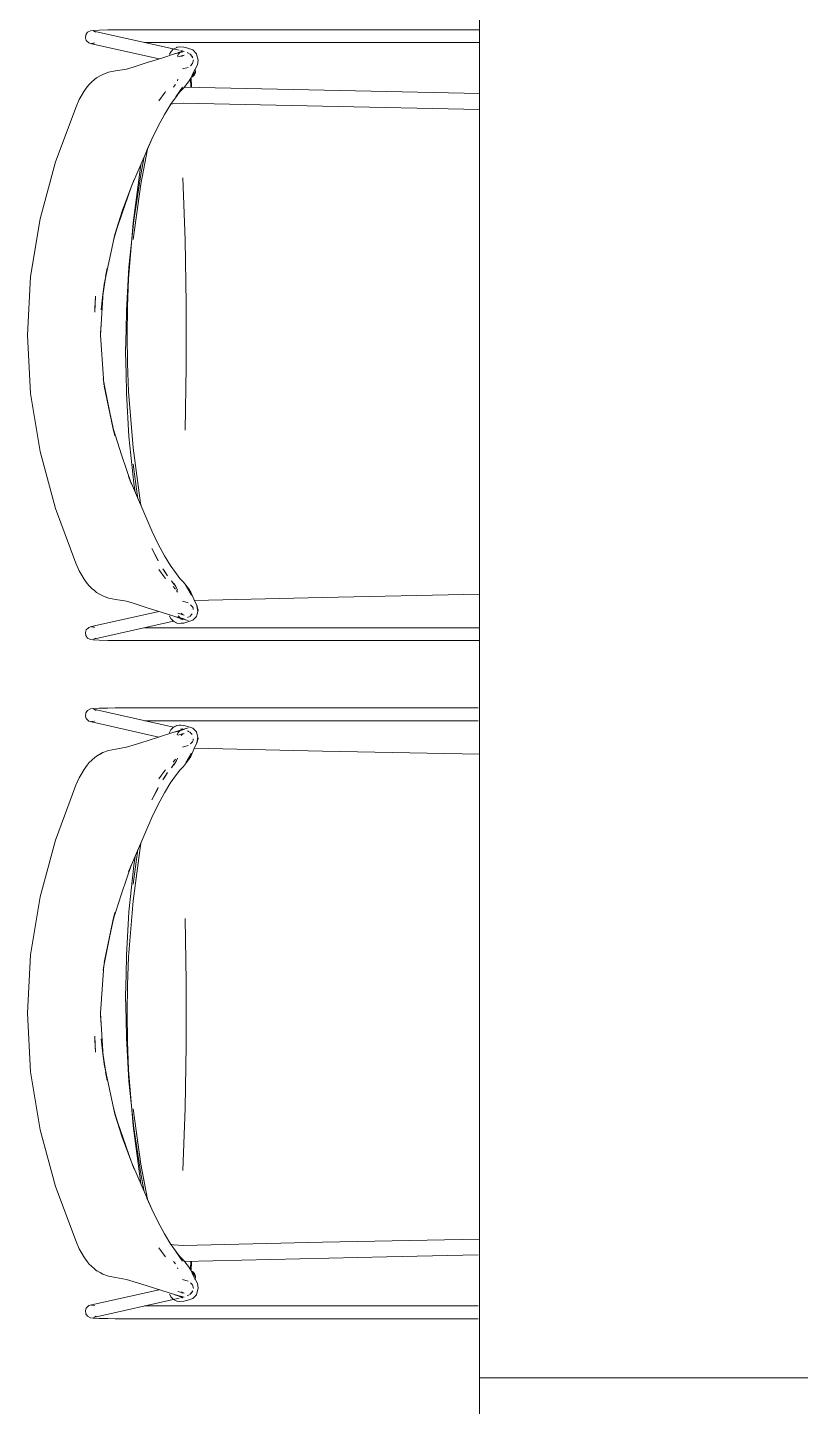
# Model space of a CAD drawing. Header units: millimetres. Extents: x 79795 to 317870, y -36033 to 97293.
# Drawn here: x 194639 to 195298, y 31683 to 32859 of the extents above; entities that cross this region are included whole.
import ezdxf

# ---------------------------------------------------------------- set-up
doc = ezdxf.new("R2010")
doc.units = ezdxf.units.MM
doc.header["$MEASUREMENT"] = 0
doc.layers.add('G-IMPT', color=8, linetype='CONTINUOUS', lineweight=9)
doc.layers.add('I-FURN', color=8, linetype='CONTINUOUS', lineweight=9)

msp = doc.modelspace()

# ---------------------------------------------------------------- linework, layer by layer
at = {"layer": 'G-IMPT'}
for p, q in [((194690.4, 32855), (194688.9, 32852.8)), ((194692.8, 32856.2), (194690.4, 32855)), ((194695.2, 32856.5), (194692.8, 32856.2)), ((194700.4, 32856.8), (194695.2, 32856.5)), ((194768.4, 32839.5), (194695.5, 32855.9)), ((194695.5, 32855.9), (194697.6, 32854.9)), ((194697.4, 32855.1), (194697.6, 32854.9)), ((194707.6, 32857), (194700.4, 32856.8)), ((194707.6, 32857), (194713.9, 32857)), ((195024.4, 32857), (194713.9, 32857)), ((194688.6, 32850.2), (194688.9, 32852.8)), ((194688.6, 32850.2), (194689.3, 32848)), ((194689.6, 32847.7), (194689.3, 32848)), ((194689.6, 32847.7), (194691.4, 32845.9)), ((194691.4, 32845.9), (194691.1, 32846.2)), ((194693.9, 32845.1), (194691.4, 32845.9)), ((194696.2, 32845.8), (194693.7, 32845.3)), ((194696, 32845.7), (194693.7, 32845.3)), ((194693.9, 32845.1), (194751.5, 32832.2)), ((195024.4, 32846.1), (194739, 32846.1)), ((194766.6, 32842), (194763.7, 32840.6)), ((194766.9, 32842.1), (194766.6, 32842)), ((194766.9, 32842.1), (194768.6, 32842.4)), ((194772.6, 32842.2), (194768.6, 32842.4)), ((194772.6, 32842.2), (194775.8, 32841.2)), ((194753.6, 32832.9), (194741.2, 32829)), ((194765.4, 32836.7), (194753.6, 32832.9)), ((194760.4, 32836.1), (194761.6, 32838.5)), ((194760.4, 32836), (194761.6, 32838.5)), ((194761.5, 32838.3), (194760.4, 32836)), ((194760.4, 32836.1), (194760.4, 32836)), ((194761.5, 32838.3), (194761.6, 32838.5)), ((194763.4, 32840.4), (194761.6, 32838.5)), ((194763.4, 32840.4), (194763.7, 32840.6)), ((194772.9, 32838.5), (194764.7, 32836.5)), ((194770.6, 32838.4), (194764.7, 32836.5)), ((194765.4, 32836.7), (194772.9, 32838.5)), ((194767, 32834.6), (194767.7, 32836)), ((194772.8, 32835.4), (194767.3, 32833.8)), ((194769.4, 32837.8), (194768, 32836.3)), ((194768.3, 32837.6), (194771.5, 32839.1)), ((194768.3, 32837.6), (194770.6, 32838.4)), ((194769.4, 32837.8), (194771.5, 32839.1)), ((194771.9, 32838.7), (194769.9, 32839.2)), ((194770.5, 32834.1), (194771.5, 32835.1)), ((194770.5, 32834.1), (194771.1, 32834.8)), ((194772.8, 32835.4), (194770.7, 32834.4)), ((194771.5, 32835.1), (194770.7, 32834.4)), ((194775.4, 32837.5), (194777.1, 32836.7)), ((194780.1, 32839.8), (194775.8, 32841.2)), ((194775.9, 32837.2), (194777.1, 32836.7)), ((194779.9, 32833.8), (194777.7, 32836.4)), ((194778.9, 32834.8), (194780.1, 32833.2)), ((194778.9, 32834.8), (194779.3, 32834.3)), ((194780.1, 32833.2), (194779.3, 32834.3)), ((194780.1, 32839.8), (194783.2, 32836.6)), ((194780.1, 32828.7), (194780.5, 32830.7)), ((194780.6, 32831.3), (194780.5, 32830.7)), ((194783.2, 32836.6), (194783.7, 32835.2)), ((194783.7, 32835.2), (194784.8, 32831)), ((194784, 32827), (194784.8, 32831)), ((194703.4, 32819), (194701.1, 32817.8)), ((194703.4, 32819), (194708.3, 32820.8)), ((194714.3, 32821.9), (194708.3, 32820.8)), ((194714.3, 32821.9), (194723.6, 32823.5)), ((194723.6, 32823.5), (194729.2, 32825.2)), ((194741.2, 32829), (194729.2, 32825.2)), ((194776.2, 32824.9), (194771.4, 32823.6)), ((194779.8, 32828.2), (194778.1, 32826.3)), ((194778.4, 32815.7), (194780.6, 32820.5)), ((194784, 32827), (194779.6, 32818.5)), ((194780.6, 32820.5), (194779.6, 32818.5)), ((194779.8, 32828.2), (194780.1, 32828.7)), ((194686.8, 32803.5), (194690.2, 32808.3)), ((194690.2, 32808.3), (194691.9, 32810.4)), ((194693.7, 32812.3), (194691.9, 32810.4)), ((194696.2, 32814.5), (194693.7, 32812.3)), ((194698.1, 32816), (194696.2, 32814.5)), ((194698.1, 32816), (194698.5, 32816.3)), ((194698.5, 32816.3), (194701.1, 32817.8)), ((194763.8, 32808.2), (194764.2, 32808.8)), ((194765.3, 32810.4), (194764.2, 32808.8)), ((194771.3, 32808), (194765.7, 32799.7)), ((194771.3, 32808), (194766.2, 32800.2)), ((194767, 32813.5), (194767.5, 32814.9)), ((194769.2, 32804), (194772.1, 32807.2)), ((194776.4, 32812.6), (194772.1, 32807.2)), ((194772.5, 32808.2), (194945.4, 32804.3)), ((194778.4, 32815.7), (194776.4, 32812.6)), ((194778.2, 32815.3), (194778.5, 32808)), ((194778.2, 32815.3), (194778.5, 32808)), ((194778.9, 32808.3), (194778.6, 32816.1)), ((194680.6, 32791.2), (194683.4, 32797.6)), ((194683.4, 32797.6), (194686.6, 32803.2)), ((194686.8, 32803.5), (194686.6, 32803.2)), ((194756.5, 32803.8), (194751.2, 32796.5)), ((194756.8, 32804.3), (194756.5, 32803.8)), ((194766.2, 32800.2), (194760.7, 32792.9)), ((194769.2, 32804), (194765.7, 32799.7)), ((195024.4, 32802.7), (194945.4, 32804.3)), ((194663, 32744.3), (194680.6, 32791.2)), ((194750.4, 32774.2), (194755.9, 32784.7)), ((194755.9, 32784.7), (194761.3, 32793.6)), ((194760.7, 32793.4), (194763.6, 32794.1)), ((194760.7, 32792.9), (194761.3, 32793.6)), ((194763.6, 32794.1), (194771.9, 32794.5)), ((194771.9, 32794.5), (194890.8, 32791.8)), ((195024.4, 32789.1), (194890.8, 32791.8)), ((194750.4, 32774.2), (194745.2, 32763.6)), ((194727.9, 32723.6), (194745.1, 32763.6)), ((194741, 32754.3), (194745.1, 32763.6)), ((194741, 32754.3), (194745.2, 32763.6)), ((194735.7, 32733.5), (194738.6, 32748.6)), ((194735.8, 32725.3), (194741.5, 32755.2)), ((194741.5, 32755.2), (194735.9, 32725.4)), ((194650, 32695.9), (194663, 32744.3)), ((194729.2, 32692.5), (194735.6, 32739.8)), ((194735.6, 32739.8), (194736.2, 32743)), ((194730.1, 32729.4), (194727.9, 32723.6)), ((194730.1, 32729.4), (194727.9, 32723.7)), ((194729.4, 32678.1), (194735.9, 32725.4)), ((194735.8, 32725.3), (194729.4, 32678.1)), ((194735.7, 32733.5), (194729.8, 32694.3)), ((194771.5, 32730.7), (194773.6, 32677.5)), ((194727.9, 32723.6), (194713.8, 32682.5)), ((194727.9, 32723.7), (194719.9, 32702.2)), ((194727.9, 32723.6), (194719.9, 32702.2)), ((194713.8, 32682.5), (194719.9, 32702.2)), ((194719.9, 32702.2), (194713.9, 32682.5)), ((194650, 32695.9), (194641.9, 32646.5)), ((194725.4, 32644.7), (194729.2, 32692.5)), ((194729.8, 32694.3), (194725.7, 32654.6)), ((194704.5, 32640), (194713.8, 32682.5)), ((194713.8, 32682.5), (194712.4, 32677.3)), ((194712.4, 32677.3), (194713.9, 32682.5)), ((194774.6, 32623.6), (194773.6, 32677.5)), ((194707, 32653.8), (194704.9, 32639.7)), ((194707, 32653.8), (194705.7, 32646.6)), ((194725.7, 32654.6), (194723.6, 32617.5)), ((194639.3, 32596.6), (194641.9, 32646.5)), ((194725.4, 32644.7), (194724.4, 32620.7)), ((194701.5, 32596.6), (194703.8, 32633.5)), ((194704.5, 32640), (194702.1, 32618.3)), ((194704.5, 32640), (194703.2, 32628.6)), ((194704.9, 32639.7), (194703.2, 32628.6)), ((194703.8, 32633.5), (194703.2, 32628.6)), ((194697.3, 32629.7), (194696.6, 32616.1)), ((194696.7, 32619.5), (194697.3, 32629.7)), ((194702.1, 32618.3), (194703.2, 32628.6)), ((194724.4, 32620.7), (194724.1, 32596.6)), ((194774.6, 32623.6), (194774.6, 32569.6)), ((194723.6, 32617.5), (194723.2, 32601.2)), ((194639.3, 32596.6), (194641.9, 32546.7)), ((194701.5, 32596.6), (194701.6, 32604)), ((194701.5, 32596.6), (194701.6, 32604)), ((194703.9, 32559.6), (194701.5, 32596.6)), ((194723.2, 32601.2), (194722.8, 32582.4)), ((194724.1, 32596.6), (194724.4, 32572.5)), ((194723.2, 32563.5), (194722.8, 32582.4)), ((194725.4, 32548.5), (194724.4, 32572.5)), ((194703.8, 32559.6), (194704.9, 32553.3)), ((194703.8, 32559.6), (194704.2, 32556.4)), ((194703.9, 32559.6), (194704.4, 32554.3)), ((194723.2, 32563.5), (194723.6, 32547.2)), ((194773.6, 32515.6), (194774.6, 32569.6)), ((194713.8, 32510.7), (194704.5, 32553.2)), ((194711.9, 32517.8), (194704.5, 32553.2)), ((194704.9, 32553.3), (194711.9, 32517.8)), ((194729.2, 32500.6), (194725.4, 32548.5)), ((194650, 32497.3), (194641.9, 32546.7)), ((194725.7, 32510.2), (194723.6, 32547.2)), ((194713.8, 32510.7), (194711.9, 32517.8)), ((194711.9, 32517.8), (194714.1, 32510.8)), ((194719.3, 32494.6), (194714.1, 32510.8)), ((194725.7, 32510.2), (194729.8, 32470.4)), ((194729.2, 32500.6), (194735.6, 32453.4)), ((194663, 32448.9), (194650, 32497.3)), ((194719.3, 32494.6), (194727.9, 32469.5)), ((194733.4, 32457), (194729.4, 32486.6)), ((194733.4, 32456.9), (194729.4, 32486.6)), ((194727.9, 32469.5), (194725.3, 32476)), ((194745.2, 32429.6), (194725.3, 32476)), ((194730.9, 32462.8), (194729.8, 32470.4)), ((194663, 32448.9), (194680.5, 32402.1)), ((194735.6, 32453.4), (194736.1, 32450.7)), ((194745.2, 32429.6), (194750.4, 32419)), ((194750.4, 32419), (194755.9, 32408.5)), ((194750.7, 32404.2), (194745.2, 32414.6)), ((194745.2, 32414.6), (194750.2, 32405.1)), ((194761.3, 32399.6), (194755.9, 32408.5)), ((194680.5, 32402.1), (194683.4, 32395.6)), ((194686.6, 32390), (194683.4, 32395.6)), ((194750.7, 32404.2), (194750.2, 32405.1)), ((194751.2, 32396.7), (194756.5, 32389.4)), ((194758.7, 32391.4), (194754.7, 32397.3)), ((194754.7, 32397.3), (194756, 32395.4)), ((194758.7, 32391.4), (194756, 32395.4)), ((194766.2, 32393), (194760.7, 32400.3)), ((194761.3, 32399.6), (194760.7, 32400.3)), ((194686.6, 32390), (194686.8, 32389.7)), ((194690.2, 32384.8), (194686.8, 32389.7)), ((194690.2, 32384.8), (194691.9, 32382.8)), ((194756.8, 32388.9), (194756.5, 32389.4)), ((194762.3, 32386.6), (194761.9, 32387.2)), ((194764, 32384.1), (194761.9, 32387.2)), ((194762.3, 32386.6), (194764, 32384.1)), ((194765.6, 32382.2), (194763.8, 32385)), ((194764.2, 32384.4), (194763.8, 32385)), ((194765.6, 32382.2), (194764.2, 32384.4)), ((194766.2, 32393), (194769.2, 32389.2)), ((194772.1, 32386), (194769.2, 32389.2)), ((194776.4, 32380.6), (194772.1, 32386)), ((194693.7, 32380.9), (194691.9, 32382.8)), ((194693.7, 32380.9), (194694.3, 32380.4)), ((194696.2, 32378.7), (194694.3, 32380.4)), ((194698.1, 32377.2), (194696.2, 32378.7)), ((194702.4, 32374.8), (194698.1, 32377.2)), ((194698.1, 32377.2), (194698.5, 32376.9)), ((194698.1, 32377.2), (194703.4, 32374.2)), ((194698.5, 32376.9), (194701.1, 32375.4)), ((194701.1, 32375.4), (194703.4, 32374.2)), ((194702.4, 32374.8), (194703.4, 32374.2)), ((194708.3, 32372.4), (194703.4, 32374.2)), ((194714.4, 32371.3), (194708.3, 32372.4)), ((194723.6, 32369.7), (194714.4, 32371.3)), ((194765.5, 32379.9), (194763.3, 32382.3)), ((194765.6, 32382.2), (194765.3, 32382.8)), ((194767.2, 32379), (194765.3, 32382.8)), ((194765.6, 32382.2), (194767.2, 32379)), ((194766.3, 32378.7), (194767.1, 32377.5)), ((194776.6, 32379.3), (194774.3, 32383)), ((194774.3, 32383), (194779.1, 32374.7)), ((194778.4, 32377.5), (194776.4, 32380.6)), ((194776.6, 32379.3), (194779.1, 32374.7)), ((194778.4, 32377.5), (194780.9, 32371.4)), ((194783.9, 32365.4), (194780.9, 32371.4)), ((194781.4, 32370.4), (194890.8, 32372.9)), ((194890.8, 32372.9), (195024.4, 32375.6)), ((194751.3, 32361), (194693.9, 32348.1)), ((194723.6, 32369.7), (194729.2, 32368)), ((194729.2, 32368), (194741.2, 32364.1)), ((194741.2, 32364.1), (194762.3, 32357.4)), ((194771.5, 32358.1), (194770.1, 32359.5)), ((194770.1, 32359.5), (194771, 32358.4)), ((194776.2, 32368.2), (194771.4, 32369.6)), ((194779.8, 32365), (194778.3, 32366.7)), ((194779.8, 32365), (194780.3, 32364.1)), ((194780.4, 32362.5), (194780.3, 32364.1)), ((194784.8, 32362.2), (194783.6, 32365.8)), ((194784.4, 32360.8), (194783.6, 32365.8)), ((194784.8, 32362.2), (194783.7, 32357.9)), ((194784.4, 32360.8), (194783.9, 32365.4)), ((194693.9, 32348.1), (194691.4, 32347.3)), ((194696.2, 32347.4), (194693.7, 32347.9)), ((194696, 32347.5), (194693.7, 32347.9)), ((194695.5, 32337.3), (194763.7, 32352.6)), ((194760.4, 32357.1), (194760.4, 32357.2)), ((194760.4, 32357.1), (194761.5, 32354.8)), ((194761.5, 32354.8), (194761.6, 32354.6)), ((194763.7, 32352.6), (194761.6, 32354.6)), ((194761.9, 32354.4), (194763.4, 32352.7)), ((194761.9, 32354.4), (194763.7, 32352.6)), ((194770.6, 32354.8), (194762.3, 32357.4)), ((194766.9, 32351.1), (194763.4, 32352.7)), ((194763.4, 32352.7), (194766.6, 32351.1)), ((194763.4, 32352.7), (194763.7, 32352.6)), ((194766.9, 32351.1), (194763.7, 32352.6)), ((194772.9, 32354.7), (194764.8, 32356.7)), ((194764.8, 32356.7), (194766, 32356.4)), ((194772.9, 32354.7), (194766, 32356.4)), ((194766.9, 32351.1), (194766.6, 32351.1)), ((194766.9, 32351.1), (194768.6, 32350.8)), ((194772.8, 32357.8), (194767.3, 32359.4)), ((194769.4, 32355.4), (194767.7, 32357.2)), ((194771.5, 32354), (194768.3, 32355.6)), ((194776.2, 32353.2), (194768.3, 32355.6)), ((194769.8, 32350.9), (194768.6, 32350.8)), ((194771.5, 32354), (194769.4, 32355.4)), ((194772.6, 32351), (194769.8, 32350.9)), ((194769.9, 32354), (194771.8, 32354.5)), ((194771.5, 32358.1), (194770.4, 32359)), ((194772.8, 32357.8), (194770.4, 32359)), ((194776.2, 32353.2), (194770.6, 32354.8)), ((194775.8, 32352), (194772.6, 32351)), ((194777.1, 32356.4), (194775.5, 32355.7)), ((194775.8, 32352), (194780.1, 32353.4)), ((194775.9, 32356), (194777.1, 32356.4)), ((194779.6, 32359), (194777.6, 32356.7)), ((194783.2, 32356.6), (194780.1, 32353.4)), ((194783.7, 32357.9), (194783.2, 32356.6)), ((194689.3, 32345.2), (194688.6, 32343)), ((194688.9, 32340.4), (194688.6, 32343)), ((194690.4, 32338.2), (194688.9, 32340.4)), ((194689.3, 32345.2), (194691.1, 32347)), ((194692.8, 32337), (194690.4, 32338.2)), ((194691.4, 32347.3), (194691.1, 32347)), ((194692.8, 32337), (194695.2, 32336.7)), ((194695.2, 32336.7), (194700.4, 32336.4)), ((194695.5, 32337.3), (194697.6, 32338.3)), ((194697.6, 32338.3), (194697.4, 32338.1)), ((194700.4, 32336.4), (194707.6, 32336.2)), ((194713.9, 32336.2), (194707.6, 32336.2)), ((195024.4, 32336.2), (194713.9, 32336.2)), ((194739, 32347.1), (195024.4, 32347.1)), ((194692.8, 32277.8), (194690.4, 32276.6)), ((194692.8, 32277.8), (194695.2, 32278.2)), ((194695.2, 32278.2), (194700.4, 32278.5)), ((194695.5, 32277.6), (194763.7, 32262.2)), ((194695.5, 32277.6), (194697.6, 32276.6)), ((194700.4, 32278.5), (194707.6, 32278.6)), ((194713.9, 32278.7), (194707.6, 32278.6)), ((195023.3, 32278.7), (194713.9, 32278.7)), ((194688.9, 32274.5), (194688.6, 32271.8)), ((194689.3, 32269.7), (194688.6, 32271.8)), ((194690.4, 32276.6), (194688.9, 32274.5)), ((194689.3, 32269.7), (194691.1, 32267.8)), ((194691.4, 32267.5), (194691.1, 32267.8)), ((194693.9, 32266.7), (194691.4, 32267.5)), ((194696.2, 32267.4), (194693.7, 32267)), ((194696, 32267.3), (194693.7, 32267)), ((194751.3, 32253.9), (194693.9, 32266.7)), ((194697.6, 32276.6), (194697.4, 32276.8)), ((194739, 32267.8), (195023.3, 32267.8)), ((194741.2, 32250.7), (194762.3, 32257.5)), ((194760.4, 32257.8), (194761.5, 32260)), ((194760.4, 32257.8), (194760.4, 32257.6)), ((194761.5, 32260), (194761.6, 32260.2)), ((194763.7, 32262.3), (194761.6, 32260.2)), ((194761.9, 32260.5), (194763.7, 32262.3)), ((194761.9, 32260.5), (194763.4, 32262.1)), ((194770.6, 32260), (194762.3, 32257.5)), ((194766.9, 32263.8), (194763.4, 32262.1)), ((194763.4, 32262.1), (194766.6, 32263.7)), ((194763.4, 32262.1), (194763.7, 32262.3)), ((194766.9, 32263.8), (194763.7, 32262.3)), ((194772.9, 32260.2), (194764.8, 32258.1)), ((194764.8, 32258.1), (194766, 32258.5)), ((194772.9, 32260.2), (194766, 32258.5)), ((194766.9, 32263.8), (194766.6, 32263.7)), ((194766.8, 32255.8), (194767.7, 32257.7)), ((194766.9, 32263.8), (194768.6, 32264.1)), ((194772.8, 32257), (194767.3, 32255.5)), ((194769.4, 32259.5), (194767.7, 32257.7)), ((194776.2, 32261.6), (194768.3, 32259.3)), ((194771.5, 32260.8), (194768.3, 32259.3)), ((194769.8, 32264), (194768.6, 32264.1)), ((194771.5, 32260.8), (194769.4, 32259.5)), ((194772.6, 32263.8), (194769.8, 32264)), ((194769.9, 32260.8), (194771.8, 32260.4)), ((194771.5, 32256.8), (194770.1, 32255.3)), ((194770.1, 32255.3), (194771, 32256.4)), ((194772.8, 32257), (194770.4, 32255.8)), ((194771.5, 32256.8), (194770.4, 32255.8)), ((194776.2, 32261.6), (194770.6, 32260)), ((194775.8, 32262.8), (194772.6, 32263.8)), ((194777.1, 32258.4), (194775.5, 32259.2)), ((194775.8, 32262.8), (194780.1, 32261.5)), ((194775.9, 32258.9), (194777.1, 32258.4)), ((194779.6, 32255.9), (194777.6, 32258.1)), ((194783.2, 32258.2), (194780.1, 32261.5)), ((194783.7, 32256.9), (194783.2, 32258.2)), ((194784.4, 32254.1), (194783.6, 32249)), ((194784.8, 32252.7), (194783.7, 32256.9)), ((194784.4, 32254.1), (194783.9, 32249.4)), ((194708.3, 32242.4), (194703.4, 32240.6)), ((194714.4, 32243.6), (194708.3, 32242.4)), ((194723.6, 32245.2), (194714.4, 32243.6)), ((194723.6, 32245.2), (194729.2, 32246.9)), ((194729.2, 32246.9), (194741.2, 32250.7)), ((194776.2, 32246.6), (194771.4, 32245.3)), ((194779.8, 32249.8), (194778.3, 32248.2)), ((194778.4, 32237.3), (194780.9, 32243.4)), ((194779.8, 32249.8), (194780.3, 32250.8)), ((194780.4, 32252.3), (194780.3, 32250.8)), ((194783.9, 32249.4), (194780.9, 32243.4)), ((194781.4, 32244.4), (194890.8, 32241.9)), ((194784.8, 32252.7), (194783.6, 32249)), ((194890.8, 32241.9), (195024.4, 32239.2)), ((194690.2, 32230), (194691.9, 32232.1)), ((194693.7, 32233.9), (194691.9, 32232.1)), ((194693.7, 32233.9), (194694.3, 32234.4)), ((194696.2, 32236.2), (194694.3, 32234.4)), ((194698.1, 32237.7), (194696.2, 32236.2)), ((194698.1, 32237.7), (194703.4, 32240.6)), ((194702.4, 32240.1), (194698.1, 32237.7)), ((194698.1, 32237.7), (194698.5, 32237.9)), ((194698.5, 32237.9), (194701.1, 32239.4)), ((194701.1, 32239.4), (194703.4, 32240.6)), ((194702.4, 32240.1), (194703.4, 32240.6)), ((194764, 32230.8), (194761.9, 32227.7)), ((194762.3, 32228.3), (194764, 32230.8)), ((194765.5, 32234.9), (194763.3, 32232.5)), ((194765.6, 32232.6), (194763.8, 32229.9)), ((194764.2, 32230.4), (194763.8, 32229.9)), ((194765.6, 32232.6), (194764.2, 32230.4)), ((194767.2, 32235.8), (194765.3, 32232)), ((194765.6, 32232.6), (194765.3, 32232)), ((194765.6, 32232.6), (194767.2, 32235.8)), ((194776.4, 32234.3), (194772.1, 32228.8)), ((194774.3, 32231.9), (194779.1, 32240.2)), ((194776.6, 32235.5), (194774.3, 32231.9)), ((194778.4, 32237.3), (194776.4, 32234.3)), ((194776.6, 32235.5), (194779.1, 32240.2)), ((194680.5, 32212.7), (194683.4, 32219.2)), ((194686.6, 32224.8), (194683.4, 32219.2)), ((194686.6, 32224.8), (194686.8, 32225.1)), ((194690.2, 32230), (194686.8, 32225.1)), ((194751.2, 32218.2), (194756.5, 32225.5)), ((194758.7, 32223.5), (194754.7, 32217.5)), ((194754.7, 32217.5), (194756, 32219.5)), ((194758.7, 32223.5), (194756, 32219.5)), ((194756.8, 32226), (194756.5, 32225.5)), ((194766.2, 32221.9), (194760.7, 32214.5)), ((194762.3, 32228.3), (194761.9, 32227.7)), ((194766.2, 32221.9), (194769.2, 32225.6)), ((194772.1, 32228.8), (194769.2, 32225.6)), ((194663, 32166), (194680.5, 32212.7)), ((194750.7, 32210.7), (194745.2, 32200.3)), ((194745.2, 32200.3), (194750.2, 32209.7)), ((194750.7, 32210.7), (194750.2, 32209.7)), ((194761.3, 32215.3), (194755.9, 32206.3)), ((194761.3, 32215.3), (194760.7, 32214.5)), ((194745.2, 32185.3), (194750.4, 32195.9)), ((194750.4, 32195.9), (194755.9, 32206.3)), ((194745.2, 32185.3), (194725.3, 32138.9)), ((194663, 32166), (194650, 32117.6)), ((194729.2, 32114.2), (194735.6, 32161.5)), ((194735.6, 32161.5), (194736.1, 32164.1)), ((194733.4, 32157.9), (194729.4, 32128.3)), ((194733.4, 32157.9), (194729.4, 32128.3)), ((194730.9, 32152.1), (194729.8, 32144.4)), ((194719.3, 32120.3), (194727.9, 32145.3)), ((194727.9, 32145.3), (194725.3, 32138.9)), ((194725.7, 32104.7), (194729.8, 32144.4)), ((194650, 32117.6), (194641.9, 32068.2)), ((194719.3, 32120.3), (194714.1, 32104.1)), ((194729.2, 32114.2), (194725.4, 32066.4)), ((194713.8, 32104.1), (194704.5, 32061.6)), ((194713.8, 32104.1), (194711.9, 32097.1)), ((194711.9, 32097.1), (194714.1, 32104.1)), ((194725.7, 32104.7), (194723.6, 32067.6)), ((194711.9, 32097.1), (194704.5, 32061.6)), ((194704.9, 32061.6), (194711.9, 32097.1)), ((194773.6, 32099.2), (194774.6, 32045.3)), ((194639.3, 32018.3), (194641.9, 32068.2)), ((194723.2, 32051.3), (194723.6, 32067.6)), ((194725.4, 32066.4), (194724.4, 32042.3)), ((194703.9, 32055.2), (194701.5, 32018.3)), ((194703.8, 32055.2), (194704.9, 32061.6)), ((194703.8, 32055.2), (194704.2, 32058.7)), ((194703.9, 32055.2), (194704.3, 32059.4)), ((194723.2, 32051.3), (194722.8, 32032.5)), ((194724.1, 32018.3), (194724.4, 32042.3)), ((194774.6, 31991.2), (194774.6, 32045.3)), ((194723.2, 32013.6), (194722.8, 32032.5)), ((194639.3, 32018.3), (194641.9, 31968.3)), ((194701.5, 32018.3), (194703.8, 31981.3)), ((194701.5, 32018.3), (194701.6, 32010.8)), ((194701.5, 32018.3), (194701.6, 32010.8)), ((194723.6, 31997.3), (194723.2, 32013.6)), ((194724.4, 31994.2), (194724.1, 32018.3)), ((194697.3, 31985.2), (194696.6, 31998.8)), ((194696.7, 31995.4), (194697.3, 31985.2)), ((194704.5, 31974.9), (194702.1, 31996.5)), ((194702.1, 31996.5), (194703.2, 31986.2)), ((194725.7, 31960.3), (194723.6, 31997.3)), ((194703.8, 31981.3), (194703.2, 31986.2)), ((194704.5, 31974.9), (194703.2, 31986.2)), ((194704.9, 31975.2), (194703.2, 31986.2)), ((194725.4, 31970.1), (194724.4, 31994.2)), ((194774.6, 31991.2), (194773.6, 31937.3)), ((194704.5, 31974.9), (194713.8, 31932.4)), ((194707, 31961.1), (194704.9, 31975.2)), ((194650, 31919), (194641.9, 31968.3)), ((194707, 31961.1), (194705.7, 31968.2)), ((194725.4, 31970.1), (194729.2, 31922.3)), ((194729.8, 31920.5), (194725.7, 31960.3)), ((194713.8, 31932.4), (194712.4, 31937.6)), ((194712.4, 31937.6), (194713.9, 31932.4)), ((194735.8, 31889.6), (194729.4, 31936.7)), ((194729.4, 31936.7), (194735.9, 31889.4)), ((194771.5, 31884.1), (194773.6, 31937.3)), ((194727.9, 31891.2), (194713.8, 31932.4)), ((194713.8, 31932.4), (194719.9, 31912.7)), ((194719.9, 31912.7), (194713.9, 31932.4)), ((194650, 31919), (194663, 31870.5)), ((194729.2, 31922.3), (194735.6, 31875)), ((194735.7, 31881.4), (194729.8, 31920.5)), ((194727.9, 31891.2), (194719.9, 31912.7)), ((194727.9, 31891.2), (194719.9, 31912.7)), ((194730.1, 31885.4), (194727.9, 31891.2)), ((194730.1, 31885.4), (194727.9, 31891.2)), ((194727.9, 31891.2), (194745.1, 31851.2)), ((194735.8, 31889.6), (194741.5, 31859.7)), ((194741.5, 31859.7), (194735.9, 31889.4)), ((194735.7, 31881.4), (194738.6, 31866.2)), ((194663, 31870.5), (194680.6, 31823.7)), ((194735.6, 31875), (194736.2, 31871.8)), ((194741, 31860.6), (194745.1, 31851.2)), ((194741, 31860.6), (194745.2, 31851.2)), ((194750.4, 31840.6), (194745.2, 31851.2)), ((194750.4, 31840.6), (194755.9, 31830.2)), ((194680.6, 31823.7), (194683.4, 31817.3)), ((194755.9, 31830.2), (194761.3, 31821.2)), ((194766.2, 31814.6), (194760.7, 31822)), ((194760.7, 31822), (194761.3, 31821.2)), ((194760.7, 31821.5), (194763.6, 31820.8)), ((194763.6, 31820.8), (194771.9, 31820.3)), ((194771.9, 31820.3), (194890.8, 31823)), ((195024.4, 31825.7), (194890.8, 31823)), ((194683.4, 31817.3), (194686.6, 31811.7)), ((194686.8, 31811.4), (194686.6, 31811.7)), ((194686.8, 31811.4), (194690.2, 31806.5)), ((194756.5, 31811), (194751.2, 31818.4)), ((194756.8, 31810.6), (194756.5, 31811)), ((194771.3, 31806.9), (194765.7, 31815.1)), ((194769.2, 31810.9), (194765.7, 31815.1)), ((194771.3, 31806.9), (194766.2, 31814.6)), ((194769.2, 31810.9), (194772.1, 31807.7)), ((194776.4, 31802.3), (194772.1, 31807.7)), ((194772.5, 31806.7), (194945.4, 31810.5)), ((195023.3, 31812.2), (194945.4, 31810.5)), ((194690.2, 31806.5), (194691.9, 31804.4)), ((194693.7, 31802.6), (194691.9, 31804.4)), ((194696.2, 31800.4), (194693.7, 31802.6)), ((194698.1, 31798.8), (194696.2, 31800.4)), ((194698.1, 31798.8), (194698.5, 31798.6)), ((194698.5, 31798.6), (194701.1, 31797.1)), ((194703.4, 31795.9), (194701.1, 31797.1)), ((194703.4, 31795.9), (194708.3, 31794.1)), ((194763.8, 31806.7), (194764.2, 31806.1)), ((194765.3, 31804.5), (194764.2, 31806.1)), ((194767, 31801.3), (194767.3, 31800.5)), ((194778.4, 31799.2), (194776.4, 31802.3)), ((194778.2, 31800.5), (194778.5, 31806.8)), ((194778.2, 31800.5), (194778.5, 31806.8)), ((194778.4, 31799.2), (194780.6, 31794.3)), ((194778.9, 31806.9), (194778.6, 31798.8)), ((194784, 31787.9), (194779.6, 31796.3)), ((194780.6, 31794.3), (194779.6, 31796.3)), ((194714.3, 31793), (194708.3, 31794.1)), ((194714.3, 31793), (194723.6, 31791.3)), ((194723.6, 31791.3), (194729.2, 31789.7)), ((194741.2, 31785.8), (194729.2, 31789.7)), ((194753.6, 31781.9), (194741.2, 31785.8)), ((194776.2, 31789.9), (194771.4, 31791.2)), ((194779.8, 31786.7), (194778.1, 31788.5)), ((194779.8, 31786.7), (194780.1, 31786.1)), ((194780.1, 31786.1), (194780.5, 31784.2)), ((194780.6, 31783.6), (194780.5, 31784.2)), ((194783.7, 31779.6), (194784.8, 31783.8)), ((194784, 31787.9), (194784.8, 31783.8)), ((194693.9, 31769.8), (194751.5, 31782.6)), ((194768.4, 31775.4), (194695.5, 31758.9)), ((194765.4, 31778.1), (194753.6, 31781.9)), ((194760.4, 31778.8), (194760.4, 31778.9)), ((194761.5, 31776.5), (194760.4, 31778.9)), ((194760.4, 31778.9), (194761.6, 31776.3)), ((194760.4, 31778.8), (194761.6, 31776.3)), ((194761.5, 31776.5), (194761.6, 31776.3)), ((194763.4, 31774.4), (194761.6, 31776.3)), ((194763.4, 31774.4), (194763.7, 31774.2)), ((194766.6, 31772.8), (194763.7, 31774.2)), ((194770.6, 31776.5), (194764.7, 31778.3)), ((194772.9, 31776.3), (194764.7, 31778.3)), ((194765.4, 31778.1), (194772.9, 31776.3)), ((194766.9, 31772.7), (194766.6, 31772.8)), ((194766.9, 31772.7), (194768.6, 31772.4)), ((194772.8, 31779.5), (194767.3, 31781.1)), ((194768.3, 31777.2), (194770.6, 31776.5)), ((194768.3, 31777.2), (194771.5, 31775.7)), ((194772.6, 31772.7), (194768.6, 31772.4)), ((194769.4, 31777), (194771.5, 31775.7)), ((194771.9, 31776.1), (194769.9, 31775.7)), ((194770.5, 31780.8), (194771.5, 31779.7)), ((194770.5, 31780.8), (194771.1, 31780)), ((194772.8, 31779.5), (194770.7, 31780.5)), ((194771.5, 31779.7), (194770.7, 31780.5)), ((194772.6, 31772.7), (194775.8, 31773.7)), ((194775.4, 31777.3), (194777.1, 31778.1)), ((194780.1, 31775), (194775.8, 31773.7)), ((194775.9, 31777.7), (194777.1, 31778.1)), ((194779.9, 31781.1), (194777.7, 31778.4)), ((194778.9, 31780), (194780.1, 31781.6)), ((194778.9, 31780), (194779.3, 31780.6)), ((194780.1, 31781.6), (194779.3, 31780.6)), ((194780.1, 31775), (194783.2, 31778.3)), ((194783.2, 31778.3), (194783.7, 31779.6)), ((194688.6, 31764.7), (194689.3, 31766.8)), ((194688.6, 31764.7), (194688.9, 31762)), ((194690.4, 31759.9), (194688.9, 31762)), ((194689.6, 31767.1), (194689.3, 31766.8)), ((194689.6, 31767.1), (194691.4, 31769)), ((194692.8, 31758.7), (194690.4, 31759.9)), ((194691.4, 31769), (194691.1, 31768.7)), ((194693.9, 31769.8), (194691.4, 31769)), ((194696.2, 31769.1), (194693.7, 31769.5)), ((194696, 31769.2), (194693.7, 31769.5)), ((194695.5, 31758.9), (194697.6, 31760)), ((194697.4, 31759.8), (194697.6, 31760)), ((195023.3, 31768.7), (194739, 31768.7)), ((194695.2, 31758.3), (194692.8, 31758.7)), ((194700.4, 31758.1), (194695.2, 31758.3)), ((194707.6, 31757.9), (194700.4, 31758.1)), ((194707.6, 31757.9), (194713.9, 31757.8)), ((195023.3, 31757.8), (194713.9, 31757.8))]:
    msp.add_line(p, q, dxfattribs=at)
at = {"layer": 'I-FURN'}
for p, q in [((195024.4, 32907.6), (195024.4, 31707.5)), ((194779.9, 32816.8), (194779.6, 32818.2)), ((194779.9, 32816.8), (194779.7, 32818.5)), ((194779.9, 32816.8), (194779.8, 32818.8)), ((194779.9, 32816.8), (194782.4, 32821.8)), ((194779.9, 32816.8), (194780.6, 32820.6)), ((194779.9, 32816.8), (194780.1, 32819.4)), ((194782.4, 32821.8), (194780.8, 32817.6)), ((194780.8, 32817.6), (194781.5, 32818.5)), ((194782.4, 32821.8), (194781.5, 32818.5)), ((194782.1, 32819.6), (194781.5, 32818.5)), ((194781.9, 32823.4), (194782.4, 32821.8)), ((194782.4, 32821.8), (194782.1, 32819.6)), ((194782.4, 32820.7), (194782.1, 32819.6)), ((194782.4, 32821.8), (194782.4, 32820.7)), ((194779.9, 32816.8), (194778.9, 32816.6)), ((194779.9, 32816.8), (194780.8, 32817.6)), ((194779.9, 31798), (194778.6, 31798.3)), ((194779.9, 31798), (194779.6, 31796.6)), ((194779.9, 31798), (194779.7, 31796.4)), ((194779.9, 31798), (194779.8, 31796)), ((194779.9, 31798), (194780.8, 31797.3)), ((194779.9, 31798), (194780.4, 31795.2)), ((194779.9, 31798), (194782.4, 31793)), ((194779.9, 31798), (194780.1, 31795.5)), ((194780.8, 31797.3), (194781.5, 31796.3)), ((194782.4, 31793), (194780.8, 31797.3)), ((194782.1, 31795.3), (194781.5, 31796.3)), ((194782.4, 31793), (194781.5, 31796.3)), ((194782.4, 31794.2), (194782.1, 31795.3)), ((194782.4, 31793), (194782.1, 31795.3)), ((194781.9, 31791.4), (194782.4, 31793)), ((194782.4, 31793), (194782.4, 31794.2)), ((195624.4, 31707.5), (195024.4, 31707.5)), ((195024.4, 31707.5), (195024.4, 30507.4)), ((195024.4, 31707.5), (195624.4, 31707.5))]:
    msp.add_line(p, q, dxfattribs=at)

doc.saveas('drawing.dxf')
